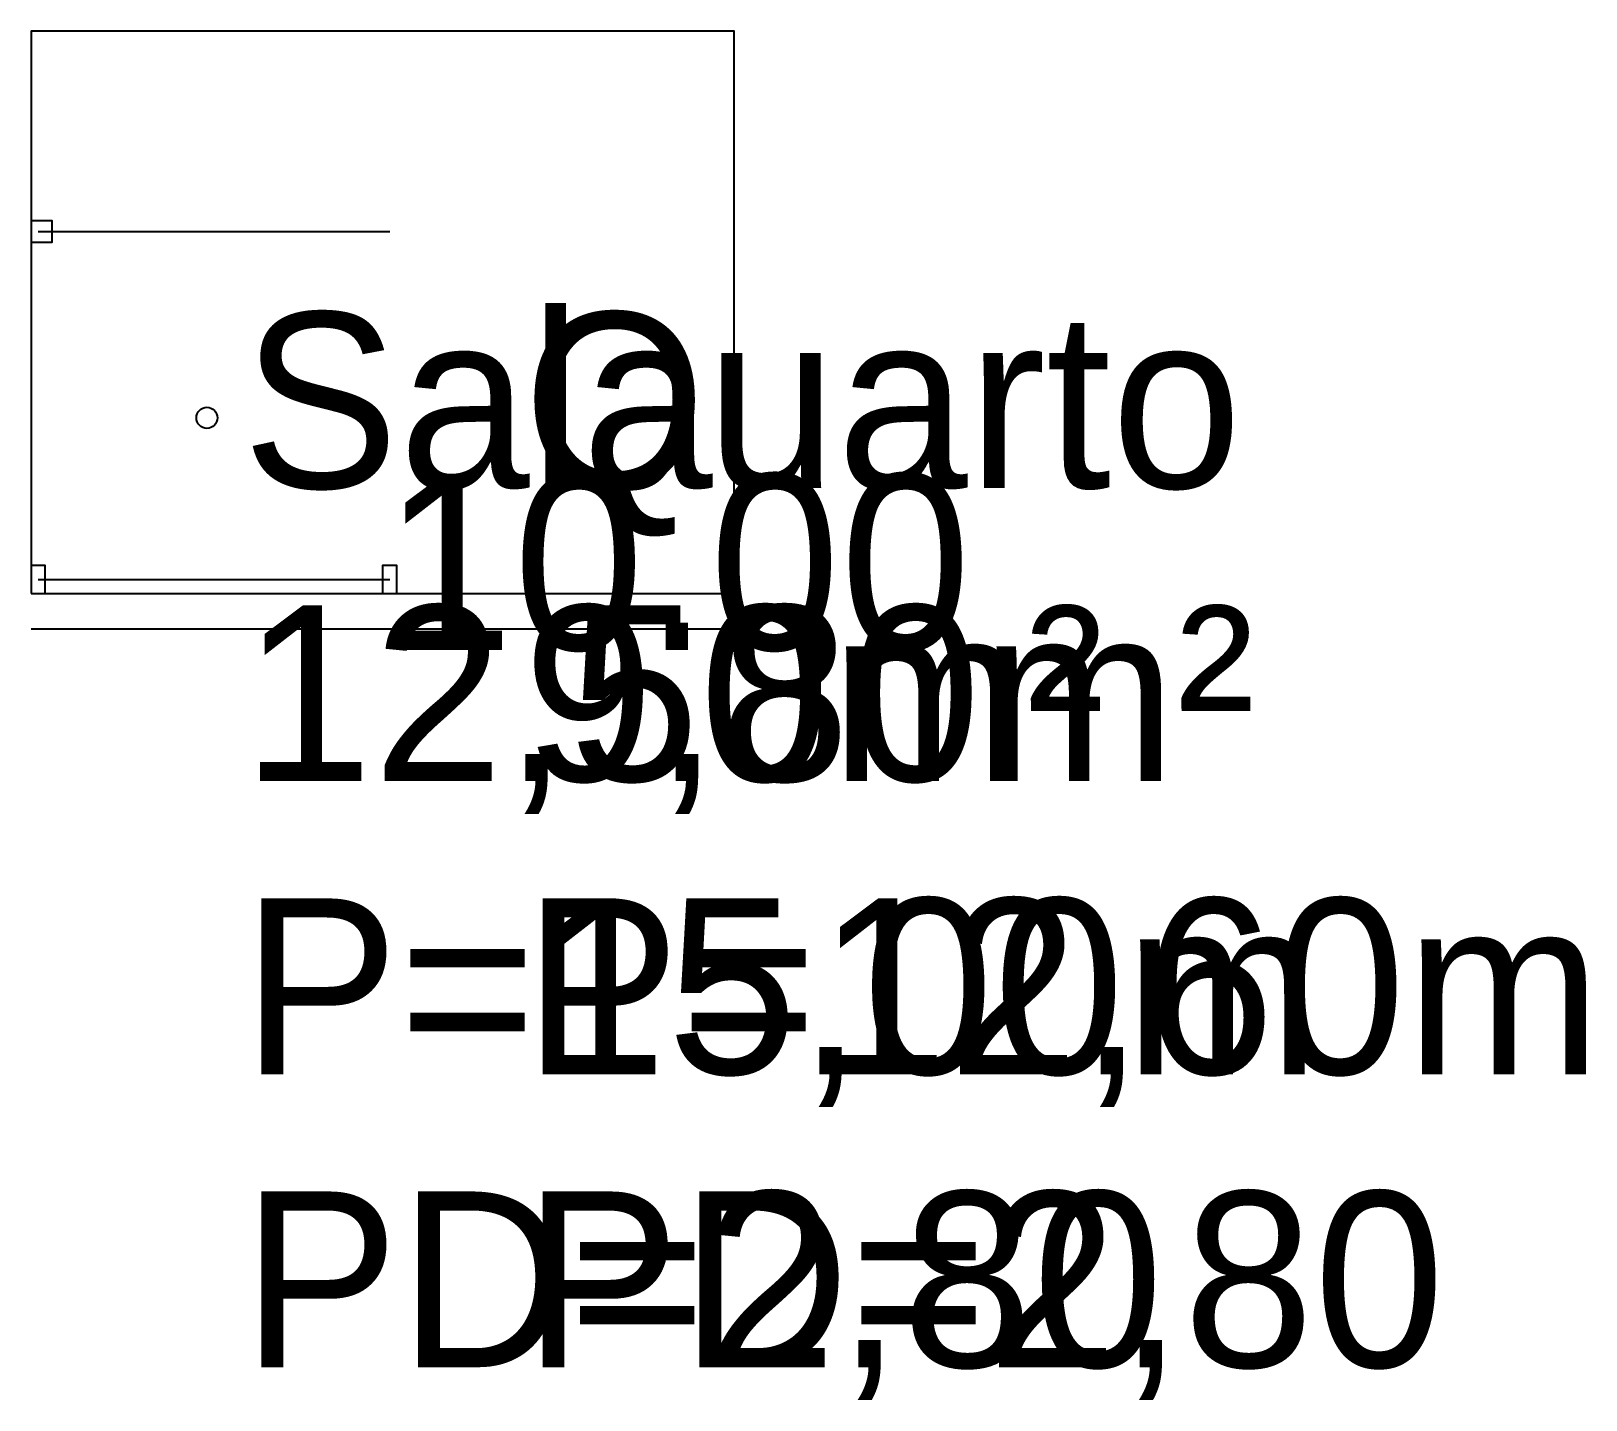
# Model space of a CAD drawing. Header units: metres. Extents: x 0 to 22.1, y -11.5 to 8.
import ezdxf

# ---------------------------------------------------------------- set-up
doc = ezdxf.new("R2010")
doc.units = ezdxf.units.M
for name, color, linetype in [('ARQ - TEXTOS', 7, 'Continuous'), ('COTAS', 8, 'Continuous'), ('ESQUADRIAS', 5, 'Continuous'), ('LAJE', 3, 'Continuous'), ('PAREDE', 4, 'Continuous'), ('PILAR', 1, 'Continuous'), ('VIGA', 2, 'Continuous')]:
    doc.layers.add(name, color=color, linetype=linetype)

msp = doc.modelspace()

# ---------------------------------------------------------------- linework, layer by layer
at = {"layer": 'COTAS'}
msp.add_line((0, -0.5), (10, -0.5), dxfattribs=at)
at = {"layer": 'ESQUADRIAS'}
for p, q in [((2, 0), (3.2, 0)), ((6, 0), (8, 0))]:
    msp.add_line(p, q, dxfattribs=at)
at = {"layer": 'LAJE'}
msp.add_lwpolyline([(0, 0), (10, 0), (10, 8), (0, 8), (0, 0)], close=True, dxfattribs=at)
at = {"layer": 'PAREDE'}
for p, q in [((10, 8), (0, 8)), ((0, 8), (0, 0)), ((10, 0), (10, 8)), ((0, 0), (10, 0))]:
    msp.add_line(p, q, dxfattribs=at)
at = {"layer": 'PILAR'}
for points in [[(0, 5), (0.3, 5), (0.3, 5.3), (0, 5.3), (0, 5)], [(0, 0), (0.2, 0), (0.2, 0.4), (0, 0.4), (0, 0)], [(5, 0), (5.2, 0), (5.2, 0.4), (5, 0.4), (5, 0)]]:
    msp.add_lwpolyline(points, close=True, dxfattribs=at)
msp.add_circle((2.5, 2.5), 0.15, dxfattribs=at)
at = {"layer": 'VIGA'}
for p, q in [((0.1, 5.15), (5.1, 5.15)), ((0.1, 0.2), (5.1, 0.2))]:
    msp.add_line(p, q, dxfattribs=at)

# ---------------------------------------------------------------- texts
at = {"layer": 'ARQ - TEXTOS', "char_height": 2.5, "attachment_point": 1}
for s, insert in [('Sala\\P12,50m²\\PP=15,00m\\PPD=2,80', (3, 4)), ('Quarto\\P9,80m²\\PP=12,60m\\PPD=2,80', (7, 4))]:
    msp.add_mtext(s, dxfattribs=dict(at, insert=insert))
at = {"layer": 'COTAS'}
msp.add_text('10.00', height=2.5, dxfattribs=at).set_placement((5, -0.8))

doc.saveas('drawing.dxf')
